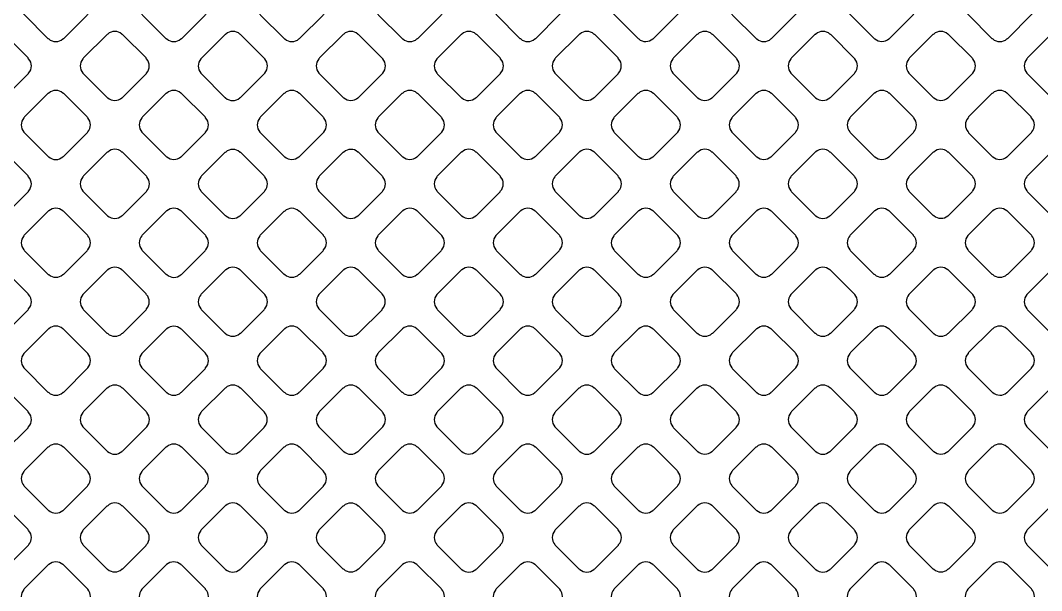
# Model space of a CAD drawing. Header units: millimetres. Extents: x 3440 to 3572, y 2 to 96.
# Drawn here: x 3533.09 to 3534.955, y 54.373 to 55.416 of the extents above; entities that cross this region are included whole.
import ezdxf

# ---------------------------------------------------------------- set-up
doc = ezdxf.new("R2010")
doc.units = ezdxf.units.MM
doc.header["$LTSCALE"] = 23.1
doc.layers.add('gbr-dxf', color=7, linetype='CONTINUOUS')

msp = doc.modelspace()

# ---------------------------------------------------------------- linework, layer by layer
at = {"layer": 'gbr-dxf', "linetype": 'Continuous'}
for points in [[(3533.0966, 55.4274, -0.088014), (3533.0975, 55.4259), (3533.1404, 55.383, -0.083733), (3533.1418, 55.3821, 0.37981), (3533.1678, 55.3821, -0.096625), (3533.1694, 55.3831), (3533.212, 55.4257, -0.096332), (3533.213, 55.4273, 0.37981), (3533.213, 55.4533, -0.092348), (3533.2121, 55.4549), (3533.1694, 55.4976, -0.096111), (3533.1677, 55.4986, 0.379731), (3533.1417, 55.4986, -0.096458), (3533.1401, 55.4976), (3533.0976, 55.455, -0.096857), (3533.0966, 55.4534, 0.379731)], [(3533.3121, 55.4274, -0.100588), (3533.3131, 55.4256), (3533.3557, 55.383, -0.096539), (3533.3574, 55.3821, 0.378934), (3533.3833, 55.3821, -0.095612), (3533.385, 55.383), (3533.4276, 55.4257, -0.095701), (3533.4286, 55.4274, 0.378847), (3533.4286, 55.4533, -0.096614), (3533.4276, 55.4549), (3533.385, 55.4975, -0.100442), (3533.3833, 55.4985, 0.379249), (3533.3573, 55.4985, -0.096723), (3533.3557, 55.4975), (3533.3131, 55.455, -0.096857), (3533.3122, 55.4533, 0.3795)], [(3533.5277, 55.4532, 0.379206), (3533.5277, 55.4273, -0.092139), (3533.5286, 55.4257), (3533.5711, 55.3832, -0.104264), (3533.5729, 55.3822, 0.37981), (3533.5989, 55.3822, -0.096625), (3533.6006, 55.3832), (3533.6431, 55.4257, -0.096857), (3533.6441, 55.4274, 0.379237), (3533.6441, 55.4533, -0.087131), (3533.6432, 55.4548), (3533.6004, 55.4976, -0.091631), (3533.5988, 55.4985, 0.378438), (3533.5729, 55.4985, -0.09601), (3533.5713, 55.4975), (3533.5286, 55.4549, -0.096092)], [(3533.7431, 55.4273, -0.096367), (3533.7441, 55.4257), (3533.7866, 55.3832, -0.108287), (3533.7885, 55.3821, 0.378511), (3533.8144, 55.3821, -0.096507), (3533.816, 55.3831), (3533.8587, 55.4257, -0.095701), (3533.8597, 55.4274, 0.379169), (3533.8596, 55.4533, -0.100399), (3533.8586, 55.455), (3533.8162, 55.4975, -0.104691), (3533.8144, 55.4985, 0.379731), (3533.7884, 55.4985, -0.096723), (3533.7868, 55.4975), (3533.7441, 55.4549, -0.096857), (3533.7432, 55.4533, 0.379297)], [(3533.9588, 55.4533, 0.379778), (3533.9588, 55.4273, -0.087748), (3533.9597, 55.4258), (3534.0025, 55.383, -0.083134), (3534.0039, 55.3821, 0.379451), (3534.0299, 55.3821, -0.096117), (3534.0315, 55.3831), (3534.0742, 55.4258, -0.095796), (3534.0752, 55.4274, 0.378633), (3534.0752, 55.4533, -0.092315), (3534.0742, 55.4549), (3534.0315, 55.4976, -0.096036), (3534.0299, 55.4985, 0.378889), (3534.004, 55.4985, -0.096475), (3534.0023, 55.4975), (3533.9597, 55.4549, -0.096212)], [(3534.1742, 55.4273, -0.087881), (3534.1751, 55.4259), (3534.2177, 55.3832, -0.100401), (3534.2194, 55.3822, 0.379465), (3534.2454, 55.3823, -0.095956), (3534.247, 55.3832), (3534.2896, 55.4258, -0.096111), (3534.2906, 55.4275, 0.379308), (3534.2906, 55.4534, -0.092234), (3534.2897, 55.455), (3534.247, 55.4976, -0.096423), (3534.2454, 55.4985, 0.379112), (3534.2195, 55.4985, -0.096614), (3534.2178, 55.4976), (3534.1751, 55.4549, -0.096539), (3534.1742, 55.4533, 0.378645)], [(3534.3897, 55.4534, 0.379249), (3534.3897, 55.4275, -0.103917), (3534.3908, 55.4257), (3534.4333, 55.3832, -0.10046), (3534.435, 55.3822, 0.37981), (3534.461, 55.3822, -0.096625), (3534.4626, 55.3832), (3534.5052, 55.4258, -0.096332), (3534.5062, 55.4274, 0.379308), (3534.5062, 55.4534, -0.092052), (3534.5053, 55.4549), (3534.4625, 55.4977, -0.096328), (3534.4609, 55.4986, 0.379112), (3534.435, 55.4986, -0.096614), (3534.4333, 55.4977), (3534.3907, 55.4551, -0.096539)], [(3534.6053, 55.4274, -0.096259), (3534.6063, 55.4258), (3534.6487, 55.3834, -0.10739), (3534.6506, 55.3823, 0.378747), (3534.6765, 55.3823, -0.09601), (3534.6781, 55.3833), (3534.7207, 55.4258, -0.096227), (3534.7216, 55.4275, 0.379422), (3534.7216, 55.4534, -0.100399), (3534.7206, 55.4551), (3534.6783, 55.4975, -0.10437), (3534.6765, 55.4985, 0.379731), (3534.6505, 55.4985, -0.096458), (3534.6488, 55.4976), (3534.6063, 55.455, -0.096857), (3534.6053, 55.4534, 0.3795)], [(3534.8208, 55.4275, -0.09601), (3534.8217, 55.4259), (3534.8645, 55.3831, -0.092126), (3534.866, 55.3822, 0.378952), (3534.892, 55.3822, -0.09601), (3534.8936, 55.3831), (3534.9363, 55.4258, -0.096328), (3534.9373, 55.4274, 0.379422), (3534.9372, 55.4534, -0.100902), (3534.9362, 55.4551), (3534.8937, 55.4976, -0.104691), (3534.8919, 55.4986, 0.379731), (3534.866, 55.4986, -0.096723), (3534.8643, 55.4977), (3534.8218, 55.4551, -0.096857), (3534.8208, 55.4534, 0.379357)], [(3532.9888, 55.3196, -0.103582), (3532.9898, 55.3179), (3533.0323, 55.2753, -0.100401), (3533.034, 55.2743, 0.379422), (3533.06, 55.2743, -0.095956), (3533.0616, 55.2753), (3533.1043, 55.3179, -0.096332), (3533.1052, 55.3196, 0.37981), (3533.1052, 55.3455, -0.108361), (3533.1042, 55.3474), (3533.0617, 55.3899, -0.096857), (3533.06, 55.3909, 0.379357), (3533.0341, 55.3909, -0.096507), (3533.0325, 55.3899), (3532.9897, 55.3472, -0.096527), (3532.9888, 55.3456, 0.379)], [(3533.2044, 55.3196, -0.092348), (3533.2054, 55.3181), (3533.2481, 55.2753, -0.088202), (3533.2496, 55.2744, 0.379451), (3533.2756, 55.2744, -0.09601), (3533.2772, 55.2753), (3533.3198, 55.3179, -0.095796), (3533.3207, 55.3195, 0.378779), (3533.3207, 55.3454, -0.103884), (3533.3197, 55.3472), (3533.2771, 55.3898, -0.092398), (3533.2755, 55.3908, 0.37947), (3533.2496, 55.3908, -0.096723), (3533.2479, 55.3898), (3533.2054, 55.3472, -0.096627), (3533.2044, 55.3456, 0.379731)], [(3533.4199, 55.3454, 0.379206), (3533.4199, 55.3195, -0.092348), (3533.4208, 55.3179), (3533.4636, 55.2752, -0.088202), (3533.465, 55.2743, 0.37981), (3533.491, 55.2743, -0.095956), (3533.4927, 55.2753), (3533.5354, 55.318, -0.096332), (3533.5364, 55.3196, 0.37981), (3533.5364, 55.3456, -0.088442), (3533.5354, 55.3471), (3533.4927, 55.3898, -0.092898), (3533.4912, 55.3908, 0.379523), (3533.4652, 55.3908, -0.096117), (3533.4636, 55.3898), (3533.4208, 55.3471, -0.096092)], [(3533.6354, 55.3455, 0.37947), (3533.6354, 55.3196, -0.091954), (3533.6364, 55.318), (3533.6789, 55.2754, -0.10399), (3533.6807, 55.2744, 0.379511), (3533.7067, 55.2744, -0.096265), (3533.7083, 55.2754), (3533.7509, 55.318, -0.096206), (3533.7519, 55.3196, 0.378513), (3533.7519, 55.3455, -0.087284), (3533.751, 55.347), (3533.7081, 55.3898, -0.092132), (3533.7066, 55.3908, 0.37905), (3533.6806, 55.3908, -0.095968), (3533.679, 55.3898), (3533.6364, 55.3472, -0.096527)], [(3533.851, 55.3455, 0.37851), (3533.851, 55.3196, -0.104256), (3533.852, 55.3178), (3533.8945, 55.2753, -0.100463), (3533.8962, 55.2743, 0.378798), (3533.9221, 55.2744, -0.096367), (3533.9237, 55.2753), (3533.9663, 55.3179, -0.096558), (3533.9673, 55.3196, 0.379288), (3533.9673, 55.3455, -0.107677), (3533.9663, 55.3474), (3533.9238, 55.3899, -0.096301), (3533.9222, 55.3908, 0.378406), (3533.8963, 55.3908, -0.096355), (3533.8946, 55.3898), (3533.8519, 55.3471, -0.096036)], [(3534.0665, 55.3196, -0.091954), (3534.0675, 55.3181), (3534.1101, 55.2754, -0.087978), (3534.1116, 55.2745, 0.37981), (3534.1376, 55.2745, -0.096458), (3534.1392, 55.2754), (3534.1818, 55.318, -0.096824), (3534.1827, 55.3196, 0.379237), (3534.1828, 55.3456, -0.104141), (3534.1817, 55.3474), (3534.1392, 55.3899, -0.092187), (3534.1377, 55.3908, 0.379605), (3534.1117, 55.3908, -0.096723), (3534.1101, 55.3898), (3534.0675, 55.3472, -0.096857), (3534.0665, 55.3456, 0.379731)], [(3534.2819, 55.3197, -0.096238), (3534.2829, 55.3181), (3534.3256, 55.2753, -0.092126), (3534.3272, 55.2744, 0.379465), (3534.3532, 55.2744, -0.095956), (3534.3548, 55.2754), (3534.3974, 55.3179, -0.096332), (3534.3984, 55.3196, 0.37981), (3534.3984, 55.3455, -0.100902), (3534.3973, 55.3473), (3534.3547, 55.39, -0.088334), (3534.3532, 55.3909, 0.379731), (3534.3272, 55.3909, -0.096458), (3534.3255, 55.3899), (3534.2829, 55.3473, -0.096857), (3534.2819, 55.3456, 0.379297)], [(3534.4975, 55.3196, -0.095956), (3534.4985, 55.318), (3534.5411, 55.2754, -0.092126), (3534.5426, 55.2744, 0.37981), (3534.5686, 55.2744, -0.095956), (3534.5702, 55.2754), (3534.613, 55.3181, -0.096332), (3534.6139, 55.3198, 0.37981), (3534.6139, 55.3457, -0.083317), (3534.6131, 55.3471), (3534.5703, 55.3899, -0.088202), (3534.5688, 55.3909, 0.379731), (3534.5428, 55.3909, -0.096953), (3534.5412, 55.3899), (3534.4985, 55.3472, -0.096824), (3534.4975, 55.3456, 0.379731)], [(3534.713, 55.3197, -0.096625), (3534.714, 55.3181), (3534.7565, 55.2756, -0.107817), (3534.7584, 55.2745, 0.37981), (3534.7843, 55.2745, -0.096625), (3534.786, 55.2755), (3534.8285, 55.318, -0.096111), (3534.8294, 55.3196, 0.37981), (3534.8294, 55.3456, -0.100399), (3534.8284, 55.3473), (3534.786, 55.3898, -0.10442), (3534.7841, 55.3908, 0.379731), (3534.7582, 55.3908, -0.096458), (3534.7565, 55.3899), (3534.714, 55.3473, -0.096627), (3534.713, 55.3457, 0.379731)], [(3534.9285, 55.3196, -0.087946), (3534.9295, 55.3181), (3534.9723, 55.2753, -0.083374), (3534.9737, 55.2744, 0.378952), (3534.9996, 55.2744, -0.095866), (3535.0013, 55.2754), (3535.044, 55.3181, -0.095916), (3535.045, 55.3198, 0.379422), (3535.045, 55.3457, -0.092523), (3535.0441, 55.3473), (3535.0015, 55.3899, -0.096857), (3534.9998, 55.3909, 0.379731), (3534.9739, 55.3909, -0.096458), (3534.9722, 55.3899), (3534.9295, 55.3472, -0.096627), (3534.9286, 55.3456, 0.379357)], [(3533.0966, 55.2118, -0.099964), (3533.0976, 55.2101), (3533.1401, 55.1675, -0.096332), (3533.1418, 55.1665, 0.379511), (3533.1677, 55.1665, -0.096259), (3533.1694, 55.1675), (3533.2122, 55.2103, -0.095602), (3533.2131, 55.2119, 0.379169), (3533.2131, 55.2378, -0.096458), (3533.2121, 55.2395), (3533.1696, 55.282, -0.100824), (3533.1678, 55.283, 0.379731), (3533.1419, 55.283, -0.096723), (3533.1402, 55.2821), (3533.0976, 55.2394, -0.096857), (3533.0966, 55.2377, 0.379731)], [(3533.3121, 55.2118, -0.083262), (3533.313, 55.2104), (3533.3558, 55.1676, -0.096328), (3533.3574, 55.1667, 0.379422), (3533.3834, 55.1667, -0.095973), (3533.385, 55.1677), (3533.4275, 55.2102, -0.096332), (3533.4285, 55.2118, 0.37975), (3533.4285, 55.2378, -0.096225), (3533.4275, 55.2394), (3533.385, 55.2819, -0.100093), (3533.3833, 55.2829, 0.378789), (3533.3574, 55.283, -0.095862), (3533.3557, 55.282), (3533.3131, 55.2394, -0.096509), (3533.3121, 55.2377, 0.378645)], [(3533.5277, 55.2118, -0.10047), (3533.5287, 55.2101), (3533.5712, 55.1676, -0.096332), (3533.5729, 55.1666, 0.379511), (3533.5988, 55.1666, -0.096259), (3533.6005, 55.1675), (3533.6431, 55.2102, -0.095602), (3533.6441, 55.2118, 0.379169), (3533.6441, 55.2378, -0.096458), (3533.6431, 55.2394), (3533.6006, 55.282, -0.100519), (3533.5988, 55.283, 0.379731), (3533.5729, 55.283, -0.096458), (3533.5712, 55.282), (3533.5287, 55.2394, -0.096627), (3533.5277, 55.2378, 0.379731)], [(3533.7432, 55.2377, 0.379211), (3533.7432, 55.2118, -0.092348), (3533.7442, 55.2102), (3533.7867, 55.1677, -0.10399), (3533.7885, 55.1667, 0.37981), (3533.8144, 55.1667, -0.095956), (3533.8161, 55.1677), (3533.8586, 55.2102, -0.096332), (3533.8596, 55.2118, 0.37975), (3533.8596, 55.2378, -0.087748), (3533.8587, 55.2393), (3533.8159, 55.282, -0.091737), (3533.8144, 55.283, 0.378885), (3533.7884, 55.283, -0.096377), (3533.7868, 55.282), (3533.7441, 55.2394, -0.095895)], [(3533.9587, 55.2118, -0.100616), (3533.9597, 55.2101), (3534.0022, 55.1676, -0.096842), (3534.0038, 55.1666, 0.379465), (3534.0298, 55.1667, -0.095956), (3534.0314, 55.1676), (3534.0741, 55.2103, -0.096111), (3534.0751, 55.212, 0.37981), (3534.0751, 55.2379, -0.096458), (3534.0741, 55.2396), (3534.0316, 55.282, -0.100519), (3534.0299, 55.283, 0.379731), (3534.004, 55.283, -0.096458), (3534.0023, 55.2821), (3533.9597, 55.2394, -0.096627), (3533.9587, 55.2378, 0.379297)], [(3534.1742, 55.2379, 0.37947), (3534.1742, 55.212, -0.096625), (3534.1752, 55.2103), (3534.2179, 55.1676, -0.092233), (3534.2195, 55.1667, 0.37981), (3534.2454, 55.1667, -0.095956), (3534.2471, 55.1676), (3534.2896, 55.2102, -0.096332), (3534.2906, 55.2118, 0.379092), (3534.2906, 55.2378, -0.099754), (3534.2896, 55.2395), (3534.2471, 55.282, -0.104246), (3534.2453, 55.283, 0.37905), (3534.2194, 55.2831, -0.095862), (3534.2177, 55.2821), (3534.1752, 55.2396, -0.096423)], [(3534.3897, 55.2118, -0.087953), (3534.3906, 55.2103), (3534.4332, 55.1677, -0.100294), (3534.435, 55.1667, 0.379465), (3534.4609, 55.1667, -0.096625), (3534.4626, 55.1677), (3534.5051, 55.2103, -0.096111), (3534.5061, 55.2119, 0.37981), (3534.5061, 55.2379, -0.092418), (3534.5051, 55.2395), (3534.4626, 55.282, -0.096857), (3534.4609, 55.283, 0.379731), (3534.435, 55.283, -0.096458), (3534.4333, 55.282), (3534.3907, 55.2394, -0.096627), (3534.3897, 55.2378, 0.379297)], [(3534.6052, 55.2119, -0.092139), (3534.6061, 55.2103), (3534.6487, 55.1677, -0.104264), (3534.6505, 55.1667, 0.37981), (3534.6765, 55.1667, -0.096625), (3534.6781, 55.1677), (3534.7208, 55.2103, -0.096332), (3534.7217, 55.2119, 0.37981), (3534.7217, 55.2379, -0.087784), (3534.7208, 55.2394), (3534.678, 55.2822, -0.092233), (3534.6765, 55.2831, 0.379731), (3534.6505, 55.2831, -0.096458), (3534.6488, 55.2822), (3534.6062, 55.2395, -0.096627), (3534.6052, 55.2378, 0.379731)], [(3534.8209, 55.212, -0.107922), (3534.8219, 55.2101), (3534.8643, 55.1678, -0.103673), (3534.8661, 55.1667, 0.378747), (3534.892, 55.1667, -0.095862), (3534.8936, 55.1677), (3534.9362, 55.2103, -0.095916), (3534.9372, 55.2119, 0.379422), (3534.9371, 55.2378, -0.104392), (3534.9361, 55.2396), (3534.8938, 55.2819, -0.107961), (3534.8919, 55.283, 0.379731), (3534.866, 55.283, -0.096458), (3534.8643, 55.282), (3534.8219, 55.2396, -0.096627), (3534.8209, 55.2379, 0.3795)], [(3532.9889, 55.1041, -0.100588), (3532.9899, 55.1024), (3533.0325, 55.0598, -0.096539), (3533.0341, 55.0588, 0.378934), (3533.0601, 55.0588, -0.095612), (3533.0617, 55.0598), (3533.1043, 55.1024, -0.095701), (3533.1052, 55.104, 0.378847), (3533.1052, 55.1299, -0.096614), (3533.1042, 55.1316), (3533.0614, 55.1744, -0.083549), (3533.06, 55.1753, 0.379249), (3533.0341, 55.1752, -0.096723), (3533.0324, 55.1743), (3532.9899, 55.1317, -0.096857), (3532.9889, 55.1301, 0.3795)], [(3533.2044, 55.13, 0.379249), (3533.2044, 55.104, -0.103917), (3533.2054, 55.1022), (3533.2478, 55.0598, -0.10046), (3533.2495, 55.0588, 0.379451), (3533.2755, 55.0588, -0.096117), (3533.2771, 55.0598), (3533.3198, 55.1024, -0.095895), (3533.3208, 55.1041, 0.379201), (3533.3208, 55.13, -0.108361), (3533.3197, 55.1319), (3533.2773, 55.1743, -0.096857), (3533.2756, 55.1753, 0.3795), (3533.2497, 55.1753, -0.096475), (3533.2481, 55.1743), (3533.2053, 55.1316, -0.096527)], [(3533.4199, 55.1041, -0.087916), (3533.4208, 55.1026), (3533.4638, 55.0597, -0.083024), (3533.4652, 55.0588, 0.378934), (3533.4911, 55.0588, -0.095612), (3533.4927, 55.0598), (3533.5354, 55.1024, -0.095701), (3533.5363, 55.1041, 0.378847), (3533.5363, 55.13, -0.09221), (3533.5354, 55.1316), (3533.4927, 55.1743, -0.096539), (3533.491, 55.1752, 0.379249), (3533.4651, 55.1752, -0.096458), (3533.4634, 55.1742), (3533.4209, 55.1317, -0.096857), (3533.4199, 55.13, 0.3795)], [(3533.6354, 55.1299, 0.378884), (3533.6354, 55.104, -0.087613), (3533.6363, 55.1025), (3533.6789, 55.0598, -0.100073), (3533.6807, 55.0588, 0.379201), (3533.7066, 55.0589, -0.096625), (3533.7082, 55.0598), (3533.7509, 55.1025, -0.096111), (3533.7518, 55.1041, 0.379451), (3533.7519, 55.1301, -0.092029), (3533.7509, 55.1316), (3533.7083, 55.1743, -0.095895), (3533.7066, 55.1753, 0.37903), (3533.6807, 55.1752, -0.096259), (3533.679, 55.1743), (3533.6363, 55.1316, -0.096509)], [(3533.851, 55.1041, -0.10047), (3533.852, 55.1024), (3533.8945, 55.0599, -0.096332), (3533.8961, 55.0589, 0.37981), (3533.9221, 55.0589, -0.096625), (3533.9237, 55.0599), (3533.9663, 55.1025, -0.096627), (3533.9672, 55.1041, 0.379237), (3533.9673, 55.13, -0.095383), (3533.9663, 55.1317), (3533.9235, 55.1744, -0.08267), (3533.9222, 55.1753, 0.379605), (3533.8962, 55.1753, -0.096458), (3533.8945, 55.1743), (3533.852, 55.1317, -0.096627), (3533.851, 55.1301, 0.379731)], [(3534.0664, 55.1042, -0.104507), (3534.0674, 55.1024), (3534.11, 55.0599, -0.100294), (3534.1117, 55.0588, 0.379011), (3534.1376, 55.0588, -0.09601), (3534.1393, 55.0598), (3534.1819, 55.1024, -0.096227), (3534.1828, 55.1041, 0.379422), (3534.1828, 55.13, -0.108195), (3534.1818, 55.1319), (3534.1393, 55.1744, -0.096627), (3534.1376, 55.1754, 0.379357), (3534.1117, 55.1754, -0.095968), (3534.1101, 55.1744), (3534.0674, 55.1318, -0.096328), (3534.0664, 55.1301, 0.378945)], [(3534.282, 55.1301, 0.379778), (3534.282, 55.1041, -0.092348), (3534.283, 55.1025), (3534.3257, 55.0599, -0.088202), (3534.3271, 55.0589, 0.379451), (3534.3531, 55.0589, -0.09601), (3534.3547, 55.0599), (3534.3973, 55.1025, -0.095796), (3534.3983, 55.1041, 0.378633), (3534.3983, 55.13, -0.10437), (3534.3973, 55.1318), (3534.3547, 55.1744, -0.091364), (3534.3532, 55.1753, 0.378889), (3534.3273, 55.1753, -0.096614), (3534.3256, 55.1743), (3534.283, 55.1317, -0.096558)], [(3534.4974, 55.1042, -0.092158), (3534.4984, 55.1026), (3534.5412, 55.0597, -0.087737), (3534.5427, 55.0588, 0.379011), (3534.5686, 55.0588, -0.09601), (3534.5703, 55.0598), (3534.613, 55.1025, -0.096328), (3534.614, 55.1041, 0.379422), (3534.6139, 55.1301, -0.088442), (3534.613, 55.1316), (3534.5702, 55.1744, -0.092289), (3534.5687, 55.1753, 0.3795), (3534.5427, 55.1754, -0.096614), (3534.5411, 55.1744), (3534.4984, 55.1317, -0.096539), (3534.4974, 55.1301, 0.378645)], [(3534.713, 55.13, 0.379249), (3534.713, 55.1041, -0.091954), (3534.714, 55.1025), (3534.7565, 55.06, -0.104264), (3534.7583, 55.059, 0.379308), (3534.7842, 55.0589, -0.096117), (3534.7858, 55.0599), (3534.8285, 55.1026, -0.096227), (3534.8295, 55.1042, 0.379422), (3534.8295, 55.1302, -0.088014), (3534.8285, 55.1317), (3534.7858, 55.1744, -0.092289), (3534.7843, 55.1753, 0.3795), (3534.7583, 55.1753, -0.096614), (3534.7567, 55.1744), (3534.714, 55.1316, -0.096539)], [(3534.9286, 55.1301, 0.379605), (3534.9286, 55.1042, -0.10047), (3534.9296, 55.1025), (3534.9722, 55.0599, -0.096111), (3534.9738, 55.0589, 0.37981), (3534.9998, 55.0589, -0.095956), (3535.0014, 55.0599), (3535.044, 55.1025, -0.096332), (3535.045, 55.1041, 0.37981), (3535.045, 55.1301, -0.096625), (3535.044, 55.1317), (3535.0014, 55.1743, -0.100151), (3534.9997, 55.1753, 0.379297), (3534.9738, 55.1753, -0.096367), (3534.9721, 55.1744), (3534.9295, 55.1318, -0.096328)], [(3533.0966, 55.0222, 0.378901), (3533.0966, 54.9963, -0.096259), (3533.0976, 54.9947), (3533.1403, 54.952, -0.092187), (3533.1419, 54.9511, 0.379201), (3533.1678, 54.9511, -0.095956), (3533.1694, 54.9521), (3533.212, 54.9947, -0.096332), (3533.213, 54.9963, 0.379423), (3533.213, 55.0223, -0.083548), (3533.2122, 55.0237), (3533.1692, 55.0666, -0.088103), (3533.1678, 55.0675, 0.378406), (3533.1419, 55.0675, -0.096355), (3533.1402, 55.0665), (3533.0976, 55.0239, -0.095895)], [(3533.3121, 55.0223, 0.37947), (3533.3122, 54.9963, -0.107999), (3533.3132, 54.9944), (3533.3556, 54.9521, -0.10399), (3533.3574, 54.9511, 0.379511), (3533.3833, 54.951, -0.096265), (3533.3849, 54.952), (3533.4276, 54.9947, -0.095701), (3533.4286, 54.9963, 0.378608), (3533.4286, 55.0222, -0.103884), (3533.4276, 55.024), (3533.3852, 55.0664, -0.108196), (3533.3833, 55.0675, 0.379), (3533.3574, 55.0675, -0.095968), (3533.3557, 55.0665), (3533.3131, 55.0239, -0.096527)], [(3533.5277, 55.0222, 0.378884), (3533.5277, 54.9963, -0.083636), (3533.5285, 54.9949), (3533.5713, 54.9521, -0.095895), (3533.573, 54.9511, 0.378747), (3533.5989, 54.9511, -0.09601), (3533.6005, 54.9521), (3533.6431, 54.9947, -0.096227), (3533.644, 54.9963, 0.379422), (3533.644, 55.0223, -0.096458), (3533.643, 55.0239), (3533.6005, 55.0664, -0.100824), (3533.5988, 55.0674, 0.379523), (3533.5729, 55.0674, -0.096475), (3533.5712, 55.0664), (3533.5286, 55.0239, -0.096605)], [(3533.7431, 55.0222, 0.379249), (3533.7431, 54.9963, -0.092348), (3533.7441, 54.9947), (3533.7868, 54.952, -0.088207), (3533.7883, 54.9511, 0.37981), (3533.8142, 54.9511, -0.096625), (3533.8159, 54.9521), (3533.8586, 54.9948, -0.096111), (3533.8596, 54.9964, 0.379308), (3533.8596, 55.0224, -0.087916), (3533.8587, 55.0239), (3533.816, 55.0666, -0.092398), (3533.8144, 55.0675, 0.379112), (3533.7884, 55.0675, -0.096614), (3533.7868, 55.0666), (3533.7441, 55.0238, -0.096195)], [(3533.9587, 55.0224, 0.379778), (3533.9587, 54.9964, -0.095956), (3533.9596, 54.9947), (3534.0023, 54.952, -0.092072), (3534.0039, 54.9511, 0.379451), (3534.0299, 54.9511, -0.096117), (3534.0315, 54.9521), (3534.0742, 54.9947, -0.095796), (3534.0752, 54.9964, 0.378633), (3534.0752, 55.0223, -0.083262), (3534.0743, 55.0237), (3534.0313, 55.0667, -0.087057), (3534.0298, 55.0676, 0.378889), (3534.0039, 55.0676, -0.096259), (3534.0022, 55.0666), (3533.9596, 55.024, -0.095916)], [(3534.1742, 54.9963, -0.096707), (3534.1752, 54.9947), (3534.2176, 54.9522, -0.108174), (3534.2195, 54.9512, 0.378798), (3534.2454, 54.9512, -0.096367), (3534.247, 54.9522), (3534.2896, 54.9948, -0.095916), (3534.2906, 54.9964, 0.379639), (3534.2906, 55.0224, -0.100902), (3534.2896, 55.0241), (3534.2472, 55.0665, -0.104691), (3534.2454, 55.0675, 0.3795), (3534.2195, 55.0675, -0.096614), (3534.2178, 55.0665), (3534.1752, 55.0239, -0.096539), (3534.1742, 55.0222, 0.378645)], [(3534.3897, 55.0224, 0.379347), (3534.3898, 54.9964, -0.096625), (3534.3907, 54.9948), (3534.4334, 54.9521, -0.092233), (3534.435, 54.9511, 0.379451), (3534.4609, 54.9511, -0.096259), (3534.4626, 54.9521), (3534.5052, 54.9947, -0.095895), (3534.5062, 54.9963, 0.378647), (3534.5062, 55.0222, -0.100093), (3534.5052, 55.024), (3534.4626, 55.0665, -0.103849), (3534.4608, 55.0675, 0.378338), (3534.4349, 55.0676, -0.096377), (3534.4333, 55.0666), (3534.3907, 55.024, -0.096195)], [(3534.6053, 54.9964, -0.100093), (3534.6063, 54.9947), (3534.6488, 54.9521, -0.096726), (3534.6505, 54.9512, 0.379087), (3534.6764, 54.9511, -0.095862), (3534.6781, 54.9521), (3534.7207, 54.9947, -0.095916), (3534.7216, 54.9964, 0.379422), (3534.7216, 55.0223, -0.096723), (3534.7206, 55.024), (3534.6782, 55.0665, -0.100519), (3534.6764, 55.0675, 0.379731), (3534.6505, 55.0675, -0.096458), (3534.6488, 55.0665), (3534.6063, 55.024, -0.096857), (3534.6053, 55.0223, 0.379141)], [(3534.8208, 54.9964, -0.103917), (3534.8218, 54.9946), (3534.8643, 54.9521, -0.10046), (3534.866, 54.9511, 0.379451), (3534.892, 54.9511, -0.096117), (3534.8936, 54.9521), (3534.9363, 54.9948, -0.095895), (3534.9373, 54.9964, 0.37889), (3534.9373, 55.0223, -0.092029), (3534.9363, 55.0239), (3534.8936, 55.0666, -0.096539), (3534.8919, 55.0676, 0.379249), (3534.866, 55.0676, -0.096458), (3534.8644, 55.0666), (3534.8218, 55.024, -0.096423), (3534.8208, 55.0224, 0.379731)], [(3532.9888, 54.9145, 0.379206), (3532.9889, 54.8885, -0.096625), (3532.9898, 54.8869), (3533.0325, 54.8442, -0.092233), (3533.034, 54.8433, 0.37981), (3533.06, 54.8433, -0.095956), (3533.0616, 54.8443), (3533.1043, 54.8869, -0.096332), (3533.1052, 54.8885, 0.37981), (3533.1052, 54.9145, -0.10047), (3533.1042, 54.9162), (3533.0616, 54.9589, -0.088202), (3533.0601, 54.9598, 0.379523), (3533.0342, 54.9598, -0.096117), (3533.0325, 54.9588), (3532.9898, 54.9161, -0.096092)], [(3533.2044, 54.8886, -0.10047), (3533.2054, 54.8869), (3533.248, 54.8443, -0.096332), (3533.2496, 54.8433, 0.379511), (3533.2756, 54.8433, -0.096259), (3533.2772, 54.8443), (3533.3198, 54.8868, -0.095602), (3533.3207, 54.8885, 0.379169), (3533.3207, 54.9144, -0.096458), (3533.3197, 54.9161), (3533.277, 54.9588, -0.083681), (3533.2756, 54.9597, 0.379731), (3533.2496, 54.9597, -0.096458), (3533.2479, 54.9587), (3533.2054, 54.9162, -0.096627), (3533.2044, 54.9146, 0.379731)], [(3533.4199, 54.9144, 0.379206), (3533.4199, 54.8885, -0.10047), (3533.4209, 54.8868), (3533.4634, 54.8442, -0.096111), (3533.465, 54.8433, 0.37981), (3533.491, 54.8433, -0.095956), (3533.4927, 54.8442), (3533.5354, 54.887, -0.096332), (3533.5364, 54.8886, 0.37981), (3533.5364, 54.9146, -0.096625), (3533.5354, 54.9162), (3533.4929, 54.9587, -0.100151), (3533.4911, 54.9597, 0.379523), (3533.4652, 54.9598, -0.096117), (3533.4635, 54.9588), (3533.4208, 54.9161, -0.096092)], [(3533.6354, 54.8885, -0.083328), (3533.6363, 54.8871), (3533.679, 54.8445, -0.096332), (3533.6806, 54.8435, 0.37981), (3533.7066, 54.8435, -0.096625), (3533.7082, 54.8445), (3533.7507, 54.8869, -0.096111), (3533.7517, 54.8886, 0.37981), (3533.7517, 54.9146, -0.096458), (3533.7507, 54.9162), (3533.7083, 54.9587, -0.100519), (3533.7066, 54.9597, 0.379731), (3533.6806, 54.9597, -0.096458), (3533.6789, 54.9587), (3533.6364, 54.9162, -0.096627), (3533.6354, 54.9145, 0.379731)], [(3533.8509, 54.8886, -0.096625), (3533.8518, 54.8869), (3533.8945, 54.8442, -0.092233), (3533.8961, 54.8433, 0.37981), (3533.9221, 54.8433, -0.095956), (3533.9237, 54.8443), (3533.9663, 54.8869, -0.096332), (3533.9673, 54.8885, 0.37981), (3533.9673, 54.9145, -0.100902), (3533.9663, 54.9162), (3533.9236, 54.9589, -0.088334), (3533.9221, 54.9598, 0.379731), (3533.8962, 54.9598, -0.096458), (3533.8945, 54.9589), (3533.8518, 54.9162, -0.096627), (3533.8509, 54.9146, 0.379731)], [(3534.0665, 54.8886, -0.099964), (3534.0675, 54.8869), (3534.11, 54.8444, -0.096111), (3534.1116, 54.8434, 0.37981), (3534.1376, 54.8434, -0.095956), (3534.1392, 54.8444), (3534.1818, 54.8869, -0.096627), (3534.1828, 54.8886, 0.379237), (3534.1828, 54.9145, -0.095506), (3534.1818, 54.9162), (3534.1391, 54.9589, -0.082834), (3534.1377, 54.9598, 0.379605), (3534.1117, 54.9598, -0.096723), (3534.1101, 54.9588), (3534.0675, 54.9162, -0.096857), (3534.0665, 54.9146, 0.379731)], [(3534.2819, 54.8887, -0.104439), (3534.283, 54.8869), (3534.3255, 54.8443, -0.100818), (3534.3272, 54.8433, 0.379465), (3534.3532, 54.8434, -0.096625), (3534.3548, 54.8443), (3534.3974, 54.8869, -0.096111), (3534.3984, 54.8885, 0.37981), (3534.3984, 54.9145, -0.108195), (3534.3973, 54.9164), (3534.3548, 54.9589, -0.096627), (3534.3532, 54.9598, 0.379731), (3534.3272, 54.9598, -0.096723), (3534.3255, 54.9589), (3534.2829, 54.9163, -0.096627), (3534.282, 54.9146, 0.379297)], [(3534.4975, 54.8886, -0.087784), (3534.4984, 54.8871), (3534.5413, 54.8443, -0.083681), (3534.5427, 54.8434, 0.379237), (3534.5686, 54.8433, -0.096031), (3534.5702, 54.8443), (3534.6129, 54.887, -0.095916), (3534.6139, 54.8887, 0.37894), (3534.6139, 54.9146, -0.091842), (3534.613, 54.9161), (3534.5703, 54.9588, -0.095585), (3534.5687, 54.9598, 0.379605), (3534.5427, 54.9598, -0.096723), (3534.5411, 54.9588), (3534.4985, 54.9162, -0.096627), (3534.4975, 54.9145, 0.379731)], [(3534.713, 54.8886, -0.087881), (3534.7139, 54.8871), (3534.7566, 54.8444, -0.100401), (3534.7583, 54.8434, 0.379465), (3534.7843, 54.8434, -0.095956), (3534.7859, 54.8444), (3534.8285, 54.8869, -0.096332), (3534.8294, 54.8886, 0.37981), (3534.8294, 54.9146, -0.092523), (3534.8285, 54.9161), (3534.7858, 54.9588, -0.096857), (3534.7842, 54.9598, 0.379297), (3534.7582, 54.9598, -0.096367), (3534.7566, 54.9588), (3534.7139, 54.9162, -0.096328), (3534.713, 54.9145, 0.378952)], [(3534.9285, 54.8886, -0.096157), (3534.9295, 54.8869), (3534.9722, 54.8443, -0.091364), (3534.9737, 54.8433, 0.378747), (3534.9996, 54.8433, -0.09601), (3535.0013, 54.8443), (3535.0441, 54.8871, -0.095916), (3535.045, 54.8887, 0.379422), (3535.045, 54.9147, -0.083317), (3535.0441, 54.9161), (3535.0013, 54.9589, -0.088202), (3534.9998, 54.9598, 0.379731), (3534.9739, 54.9598, -0.096458), (3534.9722, 54.9588), (3534.9295, 54.9162, -0.096857), (3534.9286, 54.9145, 0.3795)], [(3533.0966, 54.7807, -0.092139), (3533.0975, 54.7792), (3533.1403, 54.7364, -0.087638), (3533.1418, 54.7355, 0.379451), (3533.1677, 54.7355, -0.095612), (3533.1694, 54.7365), (3533.2121, 54.7792, -0.095824), (3533.2131, 54.7809, 0.37889), (3533.2131, 54.8068, -0.088014), (3533.2122, 54.8083), (3533.1694, 54.8511, -0.092187), (3533.1678, 54.852, 0.379249), (3533.1419, 54.852, -0.096458), (3533.1402, 54.851), (3533.0976, 54.8084, -0.096627), (3533.0966, 54.8067, 0.379731)], [(3533.3121, 54.8067, 0.379206), (3533.3122, 54.7808, -0.092348), (3533.3131, 54.7792), (3533.3556, 54.7367, -0.10399), (3533.3574, 54.7356, 0.379308), (3533.3834, 54.7356, -0.09601), (3533.385, 54.7366), (3533.4275, 54.7791, -0.096227), (3533.4285, 54.7808, 0.379191), (3533.4285, 54.8067, -0.087916), (3533.4276, 54.8082), (3533.3848, 54.851, -0.091578), (3533.3833, 54.8519, 0.37903), (3533.3573, 54.8519, -0.096117), (3533.3557, 54.8509), (3533.3131, 54.8083, -0.096092)], [(3533.5276, 54.7807, -0.096625), (3533.5286, 54.7791), (3533.5709, 54.7367, -0.107817), (3533.5728, 54.7356, 0.37981), (3533.5988, 54.7356, -0.096625), (3533.6004, 54.7366), (3533.643, 54.7792, -0.096111), (3533.644, 54.7809, 0.37981), (3533.644, 54.8069, -0.100399), (3533.643, 54.8086), (3533.6007, 54.8509, -0.10437), (3533.5989, 54.852, 0.379731), (3533.5729, 54.852, -0.096458), (3533.5712, 54.851), (3533.5286, 54.8083, -0.096627), (3533.5276, 54.8067, 0.379731)], [(3533.7431, 54.7809, -0.087613), (3533.744, 54.7794), (3533.787, 54.7364, -0.083), (3533.7884, 54.7356, 0.37889), (3533.8143, 54.7356, -0.096117), (3533.816, 54.7365), (3533.8586, 54.7792, -0.095895), (3533.8596, 54.7808, 0.379201), (3533.8596, 54.8068, -0.092348), (3533.8586, 54.8083), (3533.8159, 54.851, -0.096111), (3533.8143, 54.852, 0.379731), (3533.7883, 54.852, -0.096458), (3533.7867, 54.851), (3533.7441, 54.8085, -0.096627), (3533.7431, 54.8068, 0.3795)], [(3533.9587, 54.7807, -0.092139), (3533.9596, 54.7792), (3534.0023, 54.7365, -0.087638), (3534.0038, 54.7356, 0.37981), (3534.0297, 54.7356, -0.096625), (3534.0314, 54.7366), (3534.0741, 54.7793, -0.096111), (3534.0751, 54.7809, 0.37981), (3534.0751, 54.8069, -0.088014), (3534.0742, 54.8084), (3534.0315, 54.8511, -0.092289), (3534.0299, 54.852, 0.379731), (3534.004, 54.852, -0.096475), (3534.0023, 54.851), (3533.9596, 54.8084, -0.096627), (3533.9587, 54.8067, 0.379731)], [(3534.1742, 54.8069, 0.379249), (3534.1742, 54.7809, -0.104392), (3534.1753, 54.7791), (3534.2178, 54.7366, -0.100151), (3534.2195, 54.7356, 0.37981), (3534.2454, 54.7356, -0.095956), (3534.2471, 54.7366), (3534.2896, 54.7791, -0.096111), (3534.2906, 54.7808, 0.379308), (3534.2906, 54.8067, -0.092061), (3534.2897, 54.8083), (3534.2469, 54.851, -0.095895), (3534.2453, 54.852, 0.379112), (3534.2194, 54.852, -0.096614), (3534.2177, 54.851), (3534.1752, 54.8085, -0.096195)], [(3534.3898, 54.7809, -0.108589), (3534.3908, 54.779), (3534.4332, 54.7367, -0.10479), (3534.435, 54.7356, 0.37894), (3534.4609, 54.7356, -0.096031), (3534.4625, 54.7366), (3534.5052, 54.7792, -0.095935), (3534.5061, 54.7808, 0.379011), (3534.5061, 54.8068, -0.103956), (3534.5051, 54.8086), (3534.4628, 54.8509, -0.107982), (3534.4609, 54.852, 0.379), (3534.435, 54.852, -0.09601), (3534.4333, 54.851), (3534.3908, 54.8085, -0.096527), (3534.3898, 54.8068, 0.378945)], [(3534.6053, 54.8068, 0.37947), (3534.6053, 54.7809, -0.096625), (3534.6063, 54.7792), (3534.6489, 54.7366, -0.092233), (3534.6505, 54.7356, 0.37981), (3534.6765, 54.7356, -0.095956), (3534.6781, 54.7366), (3534.7207, 54.7792, -0.096332), (3534.7217, 54.7808, 0.379092), (3534.7217, 54.8067, -0.099754), (3534.7207, 54.8085), (3534.6782, 54.851, -0.104191), (3534.6764, 54.852, 0.37905), (3534.6505, 54.852, -0.095968), (3534.6488, 54.851), (3534.6063, 54.8085, -0.096423)], [(3534.8208, 54.7809, -0.100113), (3534.8218, 54.7792), (3534.8644, 54.7366, -0.096423), (3534.866, 54.7357, 0.37894), (3534.8919, 54.7356, -0.096528), (3534.8936, 54.7366), (3534.9362, 54.7792, -0.096423), (3534.9371, 54.7809, 0.379465), (3534.9371, 54.8068, -0.096723), (3534.9362, 54.8085), (3534.8937, 54.8509, -0.100519), (3534.8919, 54.852, 0.379731), (3534.866, 54.852, -0.096458), (3534.8643, 54.851), (3534.8218, 54.8085, -0.096627), (3534.8209, 54.8068, 0.379297)], [(3532.9889, 54.6731, -0.09253), (3532.9899, 54.6715), (3533.0326, 54.6287, -0.088202), (3533.0341, 54.6278, 0.379511), (3533.0601, 54.6278, -0.096265), (3533.0617, 54.6288), (3533.1042, 54.6713, -0.0953), (3533.1052, 54.673, 0.379169), (3533.1052, 54.6989, -0.104765), (3533.1042, 54.7007), (3533.0616, 54.7433, -0.092289), (3533.06, 54.7442, 0.379731), (3533.0341, 54.7442, -0.096723), (3533.0324, 54.7432), (3532.9899, 54.7007, -0.096857), (3532.9889, 54.699, 0.379731)], [(3533.2044, 54.6989, 0.379206), (3533.2044, 54.673, -0.095956), (3533.2054, 54.6714), (3533.248, 54.6287, -0.092072), (3533.2495, 54.6278, 0.37981), (3533.2755, 54.6278, -0.096625), (3533.2772, 54.6288), (3533.3198, 54.6714, -0.096111), (3533.3208, 54.673, 0.37981), (3533.3208, 54.699, -0.100399), (3533.3198, 54.7007), (3533.2771, 54.7433, -0.088207), (3533.2756, 54.7443, 0.379523), (3533.2497, 54.7443, -0.096475), (3533.248, 54.7433), (3533.2053, 54.7006, -0.096509)], [(3533.4199, 54.699, 0.379249), (3533.4199, 54.673, -0.096475), (3533.4209, 54.6714), (3533.4635, 54.6288, -0.092289), (3533.465, 54.6279, 0.37981), (3533.491, 54.6279, -0.096625), (3533.4927, 54.6289), (3533.5352, 54.6715, -0.096332), (3533.5362, 54.6731, 0.379308), (3533.5362, 54.699, -0.083548), (3533.5354, 54.7004), (3533.4925, 54.7433, -0.087865), (3533.491, 54.7442, 0.379112), (3533.4651, 54.7442, -0.096614), (3533.4635, 54.7432), (3533.4209, 54.7006, -0.096195)], [(3533.6353, 54.699, 0.379249), (3533.6353, 54.673, -0.095956), (3533.6363, 54.6714), (3533.6788, 54.6289, -0.107817), (3533.6806, 54.6278, 0.37981), (3533.7066, 54.6278, -0.096625), (3533.7082, 54.6288), (3533.7509, 54.6714, -0.096111), (3533.7518, 54.6731, 0.379308), (3533.7519, 54.699, -0.100402), (3533.7509, 54.7007), (3533.7083, 54.7433, -0.104677), (3533.7065, 54.7443, 0.379112), (3533.6806, 54.7443, -0.096259), (3533.679, 54.7433), (3533.6362, 54.7006, -0.096539)], [(3533.851, 54.699, 0.37947), (3533.851, 54.6731, -0.092348), (3533.8519, 54.6715), (3533.8946, 54.6288, -0.088202), (3533.8961, 54.6279, 0.379308), (3533.922, 54.6279, -0.09601), (3533.9237, 54.6289), (3533.9662, 54.6714, -0.096227), (3533.9672, 54.673, 0.379422), (3533.9672, 54.699, -0.10451), (3533.9662, 54.7008), (3533.9237, 54.7433, -0.092233), (3533.9221, 54.7442, 0.379357), (3533.8962, 54.7442, -0.096507), (3533.8945, 54.7433), (3533.852, 54.7007, -0.096423)], [(3534.0664, 54.6731, -0.09601), (3534.0673, 54.6715), (3534.1101, 54.6287, -0.092126), (3534.1116, 54.6278, 0.379422), (3534.1376, 54.6278, -0.096625), (3534.1392, 54.6288), (3534.1819, 54.6714, -0.096111), (3534.1828, 54.673, 0.379308), (3534.1829, 54.699, -0.100402), (3534.1819, 54.7007), (3534.1391, 54.7434, -0.087865), (3534.1376, 54.7443, 0.37947), (3534.1117, 54.7443, -0.096723), (3534.11, 54.7433), (3534.0674, 54.7007, -0.096857), (3534.0664, 54.699, 0.379357)], [(3534.282, 54.6731, -0.10047), (3534.283, 54.6713), (3534.3255, 54.6288, -0.096111), (3534.3272, 54.6279, 0.37981), (3534.3532, 54.6279, -0.096608), (3534.3548, 54.6288), (3534.3973, 54.6714, -0.096627), (3534.3983, 54.673, 0.379237), (3534.3984, 54.699, -0.095383), (3534.3974, 54.7006), (3534.3546, 54.7434, -0.08267), (3534.3532, 54.7443, 0.379605), (3534.3273, 54.7443, -0.096458), (3534.3256, 54.7433), (3534.283, 54.7007, -0.096627), (3534.282, 54.699, 0.379731)], [(3534.4975, 54.6731, -0.100538), (3534.4985, 54.6714), (3534.5411, 54.6288, -0.096726), (3534.5427, 54.6278, 0.379465), (3534.5687, 54.6278, -0.096625), (3534.5703, 54.6288), (3534.613, 54.6715, -0.096111), (3534.6139, 54.6731, 0.37981), (3534.6139, 54.6991, -0.096458), (3534.613, 54.7007), (3534.5704, 54.7433, -0.100824), (3534.5687, 54.7443, 0.379297), (3534.5427, 54.7443, -0.096355), (3534.5411, 54.7433), (3534.4985, 54.7007, -0.096423), (3534.4975, 54.699, 0.378952)], [(3534.713, 54.699, 0.379778), (3534.713, 54.673, -0.083317), (3534.7139, 54.6716), (3534.7566, 54.6289, -0.096111), (3534.7583, 54.6279, 0.379308), (3534.7842, 54.6279, -0.09601), (3534.7858, 54.6289), (3534.8285, 54.6715, -0.095916), (3534.8294, 54.6731, 0.378897), (3534.8294, 54.699, -0.096528), (3534.8285, 54.7007), (3534.7859, 54.7433, -0.099645), (3534.7842, 54.7442, 0.378889), (3534.7583, 54.7442, -0.096614), (3534.7566, 54.7433), (3534.714, 54.7006, -0.096558)], [(3534.9285, 54.6731, -0.091563), (3534.9294, 54.6716), (3534.9723, 54.6287, -0.088103), (3534.9738, 54.6278, 0.37829), (3534.9997, 54.6278, -0.095528), (3535.0013, 54.6288), (3535.044, 54.6715, -0.095602), (3535.045, 54.6731, 0.379299), (3535.045, 54.6991, -0.088442), (3535.0441, 54.7006), (3535.0013, 54.7433, -0.092898), (3534.9997, 54.7443, 0.379357), (3534.9738, 54.7443, -0.096507), (3534.9721, 54.7433), (3534.9295, 54.7007, -0.096527), (3534.9285, 54.699, 0.378784)], [(3533.0966, 54.5912, 0.379206), (3533.0967, 54.5653, -0.087784), (3533.0976, 54.5638), (3533.1404, 54.5209, -0.083651), (3533.1418, 54.5201, 0.37981), (3533.1678, 54.5201, -0.095956), (3533.1694, 54.521), (3533.212, 54.5636, -0.096332), (3533.213, 54.5653, 0.37981), (3533.213, 54.5912, -0.092523), (3533.2121, 54.5928), (3533.1694, 54.6354, -0.096857), (3533.1678, 54.6364, 0.379523), (3533.1418, 54.6364, -0.096117), (3533.1402, 54.6354), (3533.0976, 54.5929, -0.096092)], [(3533.3121, 54.5652, -0.087284), (3533.313, 54.5637), (3533.3556, 54.5211, -0.100093), (3533.3573, 54.5201, 0.379422), (3533.3833, 54.5201, -0.096625), (3533.3849, 54.5211), (3533.4275, 54.5637, -0.096111), (3533.4285, 54.5654, 0.37981), (3533.4285, 54.5913, -0.092418), (3533.4276, 54.5929), (3533.385, 54.6355, -0.096857), (3533.3833, 54.6365, 0.379357), (3533.3574, 54.6365, -0.096507), (3533.3557, 54.6355), (3533.313, 54.5928, -0.096527), (3533.3121, 54.5911, 0.379)], [(3533.5276, 54.5653, -0.092348), (3533.5285, 54.5638), (3533.5711, 54.5212, -0.10399), (3533.5729, 54.5201, 0.37981), (3533.5989, 54.5201, -0.096103), (3533.6005, 54.5211), (3533.643, 54.5636, -0.095819), (3533.644, 54.5652, 0.37981), (3533.644, 54.5912, -0.088014), (3533.6431, 54.5927), (3533.6003, 54.6355, -0.092289), (3533.5987, 54.6365, 0.379731), (3533.5728, 54.6365, -0.096723), (3533.5711, 54.6355), (3533.5286, 54.5929, -0.096627), (3533.5276, 54.5913, 0.379731)], [(3533.7431, 54.5652, -0.10047), (3533.7441, 54.5635), (3533.7866, 54.521, -0.096111), (3533.7883, 54.5201, 0.37981), (3533.8142, 54.5201, -0.095956), (3533.8159, 54.521), (3533.8586, 54.5638, -0.096332), (3533.8596, 54.5654, 0.37981), (3533.8596, 54.5914, -0.096625), (3533.8586, 54.593), (3533.8161, 54.6355, -0.100476), (3533.8144, 54.6365, 0.379731), (3533.7884, 54.6365, -0.096723), (3533.7868, 54.6355), (3533.7441, 54.5928, -0.096627), (3533.7431, 54.5912, 0.379731)], [(3533.9586, 54.5913, 0.379249), (3533.9587, 54.5653, -0.087848), (3533.9596, 54.5639), (3534.0025, 54.5209, -0.083134), (3534.0039, 54.5201, 0.37981), (3534.0299, 54.5201, -0.096625), (3534.0315, 54.521), (3534.0741, 54.5636, -0.096111), (3534.0751, 54.5653, 0.379451), (3534.0751, 54.5912, -0.092029), (3534.0742, 54.5928), (3534.0314, 54.6355, -0.096227), (3534.0298, 54.6365, 0.378939), (3534.0038, 54.6365, -0.096614), (3534.0022, 54.6355), (3533.9596, 54.5929, -0.096195)], [(3534.1742, 54.5653, -0.10047), (3534.1752, 54.5635), (3534.2177, 54.521, -0.096857), (3534.2194, 54.5201, 0.379237), (3534.2453, 54.52, -0.096031), (3534.247, 54.521), (3534.2896, 54.5637, -0.095916), (3534.2906, 54.5653, 0.379465), (3534.2906, 54.5913, -0.096723), (3534.2896, 54.5929), (3534.2471, 54.6354, -0.100519), (3534.2454, 54.6364, 0.379731), (3534.2194, 54.6364, -0.096458), (3534.2178, 54.6355), (3534.1752, 54.5929, -0.096627), (3534.1742, 54.5912, 0.379731)], [(3534.3898, 54.5913, 0.379605), (3534.3898, 54.5654, -0.104392), (3534.3908, 54.5636), (3534.4333, 54.5211, -0.100151), (3534.435, 54.5201, 0.379451), (3534.4609, 54.5201, -0.096259), (3534.4626, 54.5211), (3534.5052, 54.5637, -0.095796), (3534.5062, 54.5653, 0.378779), (3534.5062, 54.5912, -0.09148), (3534.5052, 54.5928), (3534.4625, 54.6355, -0.095602), (3534.4609, 54.6365, 0.378945), (3534.4349, 54.6365, -0.09657), (3534.4333, 54.6355), (3534.3908, 54.593, -0.096328)], [(3534.6053, 54.5654, -0.108148), (3534.6064, 54.5635), (3534.6487, 54.5212, -0.104677), (3534.6505, 54.5201, 0.379011), (3534.6764, 54.5201, -0.096117), (3534.6781, 54.5211), (3534.7207, 54.5637, -0.096227), (3534.7216, 54.5653, 0.379422), (3534.7216, 54.5913, -0.104293), (3534.7206, 54.5931), (3534.6783, 54.6354, -0.108174), (3534.6764, 54.6364, 0.3795), (3534.6505, 54.6364, -0.096614), (3534.6488, 54.6355), (3534.6063, 54.5929, -0.095895), (3534.6053, 54.5913, 0.378645)], [(3534.8208, 54.5654, -0.095866), (3534.8218, 54.5638), (3534.8645, 54.521, -0.091916), (3534.866, 54.5201, 0.378952), (3534.892, 54.5201, -0.095866), (3534.8936, 54.5211), (3534.9362, 54.5637, -0.096227), (3534.9372, 54.5653, 0.37874), (3534.9372, 54.5912, -0.099861), (3534.9362, 54.5929), (3534.8937, 54.6355, -0.104246), (3534.8919, 54.6365, 0.37905), (3534.866, 54.6365, -0.095968), (3534.8643, 54.6355), (3534.8218, 54.593, -0.096527), (3534.8208, 54.5913, 0.379)], [(3532.9888, 54.4834, 0.379249), (3532.9889, 54.4575, -0.104392), (3532.9899, 54.4557), (3533.0323, 54.4133, -0.100151), (3533.034, 54.4123, 0.379308), (3533.06, 54.4122, -0.09601), (3533.0616, 54.4132), (3533.1043, 54.4559, -0.096227), (3533.1053, 54.4575, 0.379422), (3533.1052, 54.4835, -0.108195), (3533.1042, 54.4853), (3533.0618, 54.5278, -0.096627), (3533.0601, 54.5287, 0.3795), (3533.0342, 54.5288, -0.096259), (3533.0325, 54.5278), (3532.9898, 54.4851, -0.096195)], [(3533.2044, 54.4575, -0.092348), (3533.2054, 54.456), (3533.2481, 54.4133, -0.088207), (3533.2495, 54.4124, 0.37981), (3533.2755, 54.4124, -0.096625), (3533.2772, 54.4134), (3533.3197, 54.4559, -0.096111), (3533.3206, 54.4575, 0.37981), (3533.3206, 54.4835, -0.104293), (3533.3196, 54.4853), (3533.2771, 54.5277, -0.092623), (3533.2756, 54.5287, 0.379731), (3533.2496, 54.5287, -0.096458), (3533.2479, 54.5277), (3533.2054, 54.4852, -0.096627), (3533.2044, 54.4835, 0.379731)], [(3533.4198, 54.4575, -0.092348), (3533.4208, 54.456), (3533.4636, 54.4131, -0.088202), (3533.465, 54.4122, 0.37981), (3533.491, 54.4122, -0.095956), (3533.4927, 54.4132), (3533.5354, 54.4559, -0.096332), (3533.5364, 54.4576, 0.37981), (3533.5364, 54.4835, -0.087784), (3533.5354, 54.485), (3533.4926, 54.5278, -0.092233), (3533.4911, 54.5288, 0.379731), (3533.4651, 54.5288, -0.096458), (3533.4634, 54.5278), (3533.4208, 54.4851, -0.096627), (3533.4198, 54.4835, 0.379731)], [(3533.6354, 54.4575, -0.092139), (3533.6364, 54.4559), (3533.6788, 54.4135, -0.104264), (3533.6806, 54.4124, 0.37981), (3533.7066, 54.4124, -0.096625), (3533.7082, 54.4134), (3533.7507, 54.4559, -0.096111), (3533.7517, 54.4575, 0.37981), (3533.7517, 54.4835, -0.088014), (3533.7508, 54.485), (3533.7081, 54.5277, -0.092289), (3533.7066, 54.5286, 0.379731), (3533.6806, 54.5286, -0.096475), (3533.6789, 54.5277), (3533.6364, 54.4851, -0.096627), (3533.6354, 54.4835, 0.379731)], [(3533.8509, 54.4575, -0.104392), (3533.8519, 54.4558), (3533.8944, 54.4133, -0.10046), (3533.8961, 54.4123, 0.37981), (3533.9221, 54.4123, -0.096625), (3533.9237, 54.4132), (3533.9663, 54.4559, -0.096332), (3533.9673, 54.4575, 0.37981), (3533.9673, 54.4835, -0.108153), (3533.9663, 54.4853), (3533.9238, 54.5278, -0.096111), (3533.9221, 54.5288, 0.379731), (3533.8962, 54.5288, -0.096458), (3533.8945, 54.5278), (3533.8518, 54.4852, -0.096627), (3533.8509, 54.4835, 0.379731)], [(3534.0665, 54.4575, -0.092348), (3534.0675, 54.456), (3534.1102, 54.4133, -0.088334), (3534.1117, 54.4123, 0.379237), (3534.1376, 54.4123, -0.096031), (3534.1392, 54.4133), (3534.1818, 54.4558, -0.095916), (3534.1828, 54.4575, 0.379465), (3534.1828, 54.4834, -0.104392), (3534.1817, 54.4852), (3534.1392, 54.5277, -0.092233), (3534.1376, 54.5287, 0.379731), (3534.1117, 54.5287, -0.096458), (3534.11, 54.5277), (3534.0675, 54.4852, -0.096627), (3534.0665, 54.4835, 0.379731)], [(3534.2819, 54.4575, -0.096625), (3534.2829, 54.4559), (3534.3256, 54.4132, -0.092233), (3534.3271, 54.4123, 0.37981), (3534.3531, 54.4123, -0.095956), (3534.3548, 54.4132), (3534.3974, 54.4559, -0.096332), (3534.3984, 54.4575, 0.37981), (3534.3984, 54.4835, -0.100902), (3534.3973, 54.4852), (3534.3547, 54.5278, -0.088334), (3534.3532, 54.5288, 0.379731), (3534.3272, 54.5288, -0.096953), (3534.3256, 54.5278), (3534.2829, 54.4851, -0.096857), (3534.2819, 54.4835, 0.379731)], [(3534.4975, 54.4575, -0.096625), (3534.4985, 54.4559), (3534.5411, 54.4133, -0.092898), (3534.5427, 54.4123, 0.379237), (3534.5686, 54.4123, -0.096031), (3534.5703, 54.4133), (3534.613, 54.456, -0.095916), (3534.6139, 54.4576, 0.37894), (3534.6139, 54.4835, -0.08282), (3534.6131, 54.4849), (3534.5702, 54.5278, -0.086956), (3534.5687, 54.5287, 0.379605), (3534.5428, 54.5287, -0.096458), (3534.5411, 54.5277), (3534.4985, 54.4851, -0.096627), (3534.4975, 54.4835, 0.379731)], [(3534.713, 54.4576, -0.096842), (3534.7139, 54.4559), (3534.7564, 54.4134, -0.108471), (3534.7583, 54.4124, 0.379465), (3534.7843, 54.4124, -0.096625), (3534.7859, 54.4134), (3534.8285, 54.4559, -0.096111), (3534.8294, 54.4575, 0.37981), (3534.8294, 54.4835, -0.100399), (3534.8284, 54.4852), (3534.786, 54.5277, -0.104691), (3534.7842, 54.5287, 0.379297), (3534.7582, 54.5288, -0.096261), (3534.7566, 54.5278), (3534.714, 54.4851, -0.096328), (3534.713, 54.4835, 0.378952)], [(3534.9286, 54.4575, -0.087784), (3534.9295, 54.456), (3534.9724, 54.4131, -0.083651), (3534.9738, 54.4122, 0.37981), (3534.9998, 54.4122, -0.095956), (3535.0014, 54.4132), (3535.0441, 54.4559, -0.096627), (3535.0451, 54.4575, 0.379237), (3535.0451, 54.4835, -0.091768), (3535.0441, 54.485), (3535.0014, 54.5278, -0.095916), (3534.9998, 54.5287, 0.379605), (3534.9738, 54.5287, -0.096458), (3534.9722, 54.5278), (3534.9295, 54.4851, -0.096627), (3534.9286, 54.4835, 0.379731)], [(3533.0966, 54.3756, 0.379249), (3533.0966, 54.3497, -0.10047), (3533.0976, 54.348), (3533.1401, 54.3055, -0.096332), (3533.1417, 54.3045, 0.379451), (3533.1677, 54.3045, -0.096117), (3533.1693, 54.3055), (3533.2121, 54.3483, -0.095895), (3533.213, 54.3499, 0.379201), (3533.213, 54.3758, -0.096625), (3533.212, 54.3775), (3533.1696, 54.42, -0.100476), (3533.1678, 54.421, 0.3795), (3533.1419, 54.421, -0.096614), (3533.1402, 54.42), (3533.0975, 54.3773, -0.096195)], [(3533.3121, 54.3498, -0.083548), (3533.3129, 54.3484), (3533.3558, 54.3056, -0.096328), (3533.3574, 54.3046, 0.379422), (3533.3834, 54.3046, -0.096625), (3533.385, 54.3056), (3533.4275, 54.3481, -0.096111), (3533.4285, 54.3497, 0.379451), (3533.4285, 54.3757, -0.096259), (3533.4275, 54.3773), (3533.3849, 54.42, -0.100215), (3533.3832, 54.421, 0.379249), (3533.3572, 54.4209, -0.096458), (3533.3556, 54.42), (3533.3131, 54.3774, -0.096627), (3533.3121, 54.3758, 0.379357)], [(3533.5276, 54.3497, -0.087848), (3533.5285, 54.3482), (3533.5711, 54.3056, -0.10046), (3533.5728, 54.3046, 0.37981), (3533.5988, 54.3046, -0.096625), (3533.6004, 54.3056), (3533.643, 54.3482, -0.096111), (3533.644, 54.3499, 0.37981), (3533.644, 54.3758, -0.09253), (3533.6431, 54.3774), (3533.6005, 54.42, -0.096423), (3533.5989, 54.4209, 0.379731), (3533.5729, 54.4209, -0.096458), (3533.5712, 54.42), (3533.5286, 54.3773, -0.096627), (3533.5276, 54.3756, 0.379731)], [(3533.7431, 54.3758, 0.379249), (3533.7431, 54.3498, -0.096475), (3533.7441, 54.3482), (3533.7868, 54.3055, -0.092289), (3533.7884, 54.3045, 0.37981), (3533.8144, 54.3045, -0.096625), (3533.816, 54.3055), (3533.8586, 54.3481, -0.096111), (3533.8596, 54.3498, 0.379308), (3533.8596, 54.3757, -0.083622), (3533.8587, 54.3771), (3533.8157, 54.4201, -0.087865), (3533.8143, 54.421, 0.379112), (3533.7883, 54.421, -0.096614), (3533.7867, 54.42), (3533.7441, 54.3774, -0.096195)], [(3533.9586, 54.3756, 0.378939), (3533.9586, 54.3497, -0.100154), (3533.9596, 54.348), (3534.0022, 54.3054, -0.095602), (3534.0038, 54.3045, 0.378747), (3534.0298, 54.3045, -0.09601), (3534.0314, 54.3054), (3534.0742, 54.3482, -0.095916), (3534.0751, 54.3498, 0.378952), (3534.0752, 54.3758, -0.09601), (3534.0742, 54.3774), (3534.0316, 54.42, -0.100093), (3534.0299, 54.421, 0.379112), (3534.004, 54.421, -0.096614), (3534.0023, 54.42), (3533.9596, 54.3773, -0.095895)], [(3534.1742, 54.3498, -0.082787), (3534.1751, 54.3484), (3534.2179, 54.3056, -0.096227), (3534.2195, 54.3046, 0.379422), (3534.2455, 54.3046, -0.095956), (3534.2471, 54.3056), (3534.2896, 54.3481, -0.096332), (3534.2906, 54.3497, 0.379308), (3534.2906, 54.3757, -0.095968), (3534.2896, 54.3773), (3534.247, 54.4199, -0.100093), (3534.2453, 54.4209, 0.378945), (3534.2194, 54.4209, -0.09657), (3534.2177, 54.4199), (3534.1752, 54.3774, -0.096423), (3534.1742, 54.3757, 0.378964)], [(3534.3897, 54.3757, 0.37947), (3534.3898, 54.3498, -0.100399), (3534.3908, 54.348), (3534.4333, 54.3055, -0.096627), (3534.4349, 54.3045, 0.379308), (3534.4608, 54.3045, -0.095862), (3534.4625, 54.3055), (3534.5052, 54.3482, -0.095916), (3534.5061, 54.3498, 0.379422), (3534.5061, 54.3758, -0.096723), (3534.5051, 54.3774), (3534.4626, 54.4199, -0.100519), (3534.4609, 54.4209, 0.379357), (3534.435, 54.4209, -0.096507), (3534.4333, 54.42), (3534.3907, 54.3774, -0.096527)], [(3534.6053, 54.3758, 0.37947), (3534.6053, 54.3498, -0.104392), (3534.6063, 54.348), (3534.6488, 54.3056, -0.10046), (3534.6505, 54.3046, 0.379451), (3534.6765, 54.3046, -0.096117), (3534.6781, 54.3055), (3534.7207, 54.3482, -0.095796), (3534.7217, 54.3498, 0.378633), (3534.7217, 54.3757, -0.091952), (3534.7207, 54.3773), (3534.678, 54.42, -0.095602), (3534.6764, 54.421, 0.378964), (3534.6505, 54.421, -0.095862), (3534.6488, 54.42), (3534.6063, 54.3774, -0.096423)], [(3534.8208, 54.3499, -0.108396), (3534.8219, 54.348), (3534.8643, 54.3055, -0.10417), (3534.8661, 54.3045, 0.379011), (3534.892, 54.3045, -0.09601), (3534.8937, 54.3055), (3534.9363, 54.3481, -0.096227), (3534.9373, 54.3497, 0.379422), (3534.9372, 54.3757, -0.104293), (3534.9362, 54.3775), (3534.8938, 54.4199, -0.108174), (3534.8919, 54.4209, 0.3795), (3534.866, 54.4209, -0.096614), (3534.8643, 54.4199), (3534.8218, 54.3774, -0.096539), (3534.8208, 54.3758, 0.378645)]]:
    msp.add_lwpolyline(points, format="xyb", close=True, dxfattribs=at)

doc.saveas('drawing.dxf')
